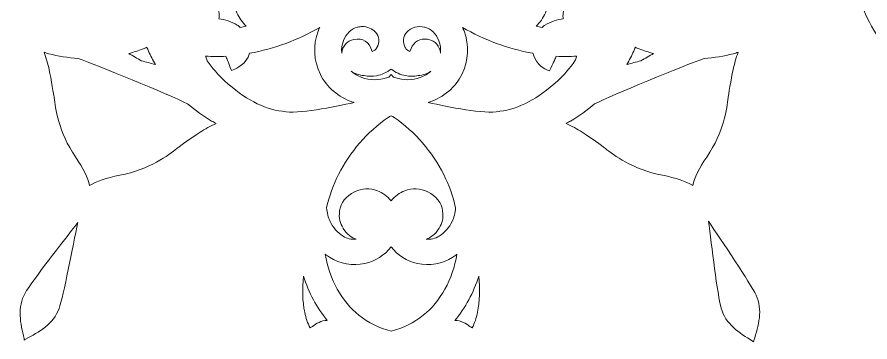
# Model space of a CAD drawing. Header units: millimetres. Extents: x -880 to 1612, y -870 to 417.
# Drawn here: x -60.9 to 191.6, y -157.7 to -61.4 of the extents above; entities that cross this region are included whole.
import ezdxf

# ---------------------------------------------------------------- set-up
doc = ezdxf.new("R2010")
doc.units = ezdxf.units.MM
doc.header["$MEASUREMENT"] = 0
doc.layers.add('Layer 5', color=7, linetype='Continuous')

msp = doc.modelspace()

# ---------------------------------------------------------------- linework, layer by layer
at = {"layer": 'Layer 5', "lineweight": 0}
for points, knots in [([(210.98, -34.91), (214.33, -36.01), (217.53, -37.53), (220.5, -39.44), (221.44, -40.52), (222.16, -41.75), (222.6, -43), (222.6, -43), (222.6, -43.01), (222.6, -43.01), (223.25, -44.85), (223.38, -46.9), (222.97, -48.77), (222.67, -50.06), (221.91, -51.28), (220.88, -52.16), (221.51, -50.86), (221.76, -49.2), (221.33, -47.25), (221.33, -47.25), (221.3, -47.1), (221.3, -47.1), (220.83, -45.39), (220.23, -44.19), (218.4, -42.78), (216.51, -41.32), (213.91, -41), (211.25, -41.89), (211.25, -41.89), (211.21, -41.91), (211.21, -41.91), (209.02, -42.68), (207.22, -44.33), (206.25, -46.45), (205.58, -47.95), (205.33, -49.66), (205.51, -51.45), (203.72, -51.27), (202, -51.53), (200.48, -52.21), (198.38, -53.16), (196.73, -54.97), (195.96, -57.16), (195.96, -57.16), (195.94, -57.2), (195.94, -57.2), (195.06, -59.85), (195.38, -62.46), (196.84, -64.35), (198.25, -66.18), (199.44, -66.78), (201.18, -67.25), (201.18, -67.25), (201.33, -67.28), (201.33, -67.28), (203.26, -67.7), (204.92, -67.45), (206.21, -66.82), (205.34, -67.85), (204.12, -68.61), (202.84, -68.91), (200.95, -69.32), (198.9, -69.19), (197.04, -68.53), (195.8, -68.1), (194.58, -67.38), (193.49, -66.44), (191.59, -63.47), (190.06, -60.27), (188.96, -56.91), (186.61, -49.79), (186.06, -42.08), (187.37, -34.61), (187.48, -34.29), (187.58, -33.96), (187.68, -33.62), (188.01, -33.53), (188.34, -33.42), (188.67, -33.32), (196.14, -32), (203.85, -32.55), (210.98, -34.91)], [0, 0, 0, 0, 1, 1, 1, 2, 2, 2, 3, 3, 3, 4, 4, 4, 5, 5, 5, 6, 6, 6, 7, 7, 7, 8, 8, 8, 9, 9, 9, 10, 10, 10, 11, 11, 11, 12, 12, 12, 13, 13, 13, 14, 14, 14, 15, 15, 15, 16, 16, 16, 17, 17, 17, 18, 18, 18, 19, 19, 19, 20, 20, 20, 21, 21, 21, 22, 22, 22, 23, 23, 23, 24, 24, 24, 25, 25, 25, 26, 26, 26, 27, 27, 27, 27]), ([(4.19, -60.2), (4.86, -61.68), (5.79, -63.03), (6.95, -64.18), (6.37, -64.29), (5.78, -64.4), (5.2, -64.49), (4.93, -64.24), (4.63, -64.02), (4.33, -63.84), (2.54, -62.77), (0.71, -62.15), (-1.11, -62), (-1, -61.42), (-0.98, -60.85), (-1.06, -60.3), (-1.38, -58.1), (-3.01, -57.09), (-3.55, -56.75), (-4.57, -56.14), (-5.77, -55.99), (-6.94, -56.34), (-7.63, -56.55), (-8.32, -56.94), (-8.94, -57.49), (-8.97, -57.48), (-8.99, -57.47), (-9.01, -57.47), (-8.39, -53.07), (-6.47, -48.9), (-3.53, -45.64), (-2.92, -44.96), (1.63, -41.06), (4.05, -40.09), (6.86, -38.97), (9.91, -38.68), (12.66, -39.29), (15.5, -39.89), (18.13, -41.4), (20.09, -43.55), (21.06, -44.61), (21.86, -45.82), (22.47, -47.14), (22.97, -48.24), (23.23, -49.52), (23.2, -50.77), (23.19, -51.54), (23.06, -52.31), (22.83, -53.07), (22.6, -51.84), (22.16, -50.75), (21.73, -50.02), (19.98, -47.12), (15.68, -44.65), (11.49, -45.52), (8.41, -46.17), (5.81, -48.16), (4.35, -50.99), (2.9, -53.86), (2.84, -57.31), (4.19, -60.2)], [0, 0, 0, 0, 1, 1, 1, 2, 2, 2, 3, 3, 3, 4, 4, 4, 5, 5, 5, 6, 6, 6, 7, 7, 7, 8, 8, 8, 9, 9, 9, 10, 10, 10, 11, 11, 11, 12, 12, 12, 13, 13, 13, 14, 14, 14, 15, 15, 15, 16, 16, 16, 17, 17, 17, 18, 18, 18, 19, 19, 19, 20, 20, 20, 20]), ([(100.86, -61.99), (99.04, -62.15), (97.22, -62.76), (95.43, -63.83), (95.12, -64.02), (94.82, -64.24), (94.55, -64.49), (93.96, -64.4), (93.38, -64.29), (92.8, -64.18), (93.95, -63.03), (94.89, -61.69), (95.55, -60.22), (96.91, -57.31), (96.85, -53.85), (95.39, -50.96), (93.94, -48.15), (91.34, -46.17), (88.25, -45.52), (84.07, -44.65), (79.76, -47.12), (78.02, -50.03), (77.58, -50.75), (77.15, -51.84), (76.92, -53.06), (76.69, -52.3), (76.56, -51.52), (76.55, -50.74), (76.52, -49.52), (76.78, -48.24), (77.27, -47.16), (77.89, -45.82), (78.69, -44.6), (79.67, -43.54), (81.62, -41.4), (84.26, -39.89), (87.11, -39.28), (89.94, -38.66), (92.96, -38.94), (95.6, -40.06), (97.37, -40.82), (102.67, -45), (103.28, -45.65), (106.21, -48.9), (108.14, -53.07), (108.76, -57.47), (108.73, -57.47), (108.71, -57.48), (108.69, -57.49), (108.06, -56.94), (107.38, -56.55), (106.68, -56.34), (105.51, -55.99), (104.31, -56.14), (103.3, -56.75), (103.3, -56.75), (103.26, -56.77), (103.26, -56.77), (101.84, -57.65), (101.02, -58.84), (100.81, -60.3), (100.73, -60.85), (100.75, -61.42), (100.86, -61.99)], [0, 0, 0, 0, 1, 1, 1, 2, 2, 2, 3, 3, 3, 4, 4, 4, 5, 5, 5, 6, 6, 6, 7, 7, 7, 8, 8, 8, 9, 9, 9, 10, 10, 10, 11, 11, 11, 12, 12, 12, 13, 13, 13, 14, 14, 14, 15, 15, 15, 16, 16, 16, 17, 17, 17, 18, 18, 18, 19, 19, 19, 20, 20, 20, 21, 21, 21, 21]), ([(17.89, -89.41), (17.89, -89.41), (17.7, -89.38), (17.7, -89.38), (11.94, -88.61), (6.49, -85.72), (0.55, -80.3), (-1.35, -78.57), (-3.07, -76.58), (-4.56, -74.38), (-4.76, -73.98), (-4.91, -73.6), (-4.99, -73.25), (-4.99, -73.25), (-5.02, -73.15), (-5.02, -73.15), (-5.03, -73.11), (-5.04, -73.06), (-5.05, -73.02), (-3.03, -73.17), (-1.02, -73.18), (0.95, -73.07), (1.17, -73.67), (1.56, -74.68), (2.26, -76.38), (2.26, -76.38), (2.65, -77.32), (2.65, -77.32), (2.65, -77.32), (3.58, -76.92), (3.58, -76.92), (3.73, -76.85), (7.09, -75.39), (7.94, -72.17), (15.33, -70.82), (22.3, -68.25), (28.73, -64.51), (28.56, -64.86), (28.41, -65.22), (28.26, -65.59), (26.69, -69.7), (26.94, -74.5), (28.93, -78.42), (30.77, -82.2), (34.28, -85.2), (38.56, -86.65), (38.67, -86.69), (38.79, -86.72), (38.9, -86.76), (32.99, -88.14), (22.15, -90.21), (17.89, -89.41)], [0, 0, 0, 0, 1, 1, 1, 2, 2, 2, 3, 3, 3, 4, 4, 4, 5, 5, 5, 6, 6, 6, 7, 7, 7, 8, 8, 8, 9, 9, 9, 10, 10, 10, 11, 11, 11, 12, 12, 12, 13, 13, 13, 14, 14, 14, 15, 15, 15, 16, 16, 16, 17, 17, 17, 17]), ([(35.75, -68.47), (35.75, -68.47), (35.79, -68.38), (35.79, -68.38), (36.5, -66.38), (38.09, -64.87), (39.95, -64.44), (39.95, -64.44), (40, -64.42), (40, -64.42), (40.44, -64.31), (40.88, -64.26), (41.32, -64.26), (42.81, -64.26), (44.3, -64.86), (45.28, -65.91), (46.37, -67.06), (46.55, -69.1), (45.68, -70.48), (45.68, -70.48), (45.63, -70.57), (45.63, -70.57), (45.34, -71.07), (44.85, -71.46), (44.28, -71.65), (43.44, -68.82), (41.46, -67.52), (38.83, -68.08), (36.84, -68.5), (35.45, -70.1), (35.26, -72.1), (35.14, -70.87), (35.3, -69.62), (35.75, -68.47)], [0, 0, 0, 0, 1, 1, 1, 2, 2, 2, 3, 3, 3, 4, 4, 4, 5, 5, 5, 6, 6, 6, 7, 7, 7, 8, 8, 8, 9, 9, 9, 10, 10, 10, 11, 11, 11, 11]), ([(60.91, -68.08), (60.51, -67.99), (60.13, -67.95), (59.76, -67.95), (57.71, -67.95), (56.18, -69.25), (55.46, -71.66), (54.91, -71.47), (54.41, -71.07), (54.11, -70.56), (54.11, -70.56), (54.06, -70.47), (54.06, -70.47), (53.2, -69.1), (53.38, -67.05), (54.48, -65.9), (55.75, -64.54), (57.86, -63.95), (59.75, -64.43), (59.75, -64.43), (59.81, -64.44), (59.81, -64.44), (61.65, -64.87), (63.24, -66.38), (63.96, -68.39), (63.96, -68.39), (64, -68.48), (64, -68.48), (64.44, -69.62), (64.61, -70.87), (64.49, -72.1), (64.29, -70.1), (62.91, -68.5), (60.91, -68.08)], [0, 0, 0, 0, 1, 1, 1, 2, 2, 2, 3, 3, 3, 4, 4, 4, 5, 5, 5, 6, 6, 6, 7, 7, 7, 8, 8, 8, 9, 9, 9, 10, 10, 10, 11, 11, 11, 11]), ([(99.2, -80.3), (93.26, -85.72), (87.81, -88.61), (82.02, -89.38), (82.02, -89.38), (81.86, -89.41), (81.86, -89.41), (77.59, -90.21), (66.75, -88.14), (60.85, -86.76), (60.95, -86.73), (61.06, -86.69), (61.17, -86.65), (65.46, -85.2), (68.98, -82.2), (70.81, -78.43), (72.8, -74.5), (73.05, -69.69), (71.47, -65.56), (71.33, -65.2), (71.18, -64.85), (71.02, -64.51), (77.45, -68.26), (84.43, -70.83), (91.83, -72.18), (92.87, -75.85), (95.8, -77), (95.93, -77.05), (95.93, -77.05), (96.8, -77.38), (96.8, -77.38), (96.8, -77.38), (97.19, -76.54), (97.19, -76.54), (98.04, -74.73), (98.51, -73.69), (98.77, -73.07), (100.74, -73.18), (102.76, -73.17), (104.8, -73.02), (104.79, -73.07), (104.77, -73.11), (104.76, -73.16), (104.76, -73.16), (104.74, -73.27), (104.74, -73.27), (104.65, -73.61), (104.51, -73.98), (104.31, -74.38), (102.82, -76.58), (101.1, -78.57), (99.2, -80.3)], [0, 0, 0, 0, 1, 1, 1, 2, 2, 2, 3, 3, 3, 4, 4, 4, 5, 5, 5, 6, 6, 6, 7, 7, 7, 8, 8, 8, 9, 9, 9, 10, 10, 10, 11, 11, 11, 12, 12, 12, 13, 13, 13, 14, 14, 14, 15, 15, 15, 16, 16, 16, 17, 17, 17, 17]), ([(-19.93, -75.53), (-21.31, -75.13), (-22.7, -74.75), (-24.1, -74.41), (-25.33, -73.66), (-26.58, -72.94), (-27.84, -72.25), (-26.38, -71.86), (-24.96, -71.39), (-23.57, -70.85), (-23.57, -70.85), (-23.57, -70.85), (-23.57, -70.85), (-23.2, -70.71), (-22.82, -70.56), (-22.44, -70.39), (-22.28, -70.78), (-22.12, -71.16), (-21.96, -71.52), (-21.36, -72.88), (-20.68, -74.22), (-19.93, -75.53)], [0, 0, 0, 0, 1, 1, 1, 2, 2, 2, 3, 3, 3, 4, 4, 4, 5, 5, 5, 6, 6, 6, 7, 7, 7, 7]), ([(127.59, -72.25), (126.33, -72.94), (125.08, -73.66), (123.85, -74.41), (122.45, -74.75), (121.05, -75.13), (119.68, -75.53), (120.43, -74.22), (121.11, -72.88), (121.71, -71.52), (121.87, -71.16), (122.03, -70.78), (122.19, -70.39), (122.57, -70.56), (122.95, -70.71), (123.32, -70.86), (124.7, -71.39), (126.13, -71.86), (127.59, -72.25)], [0, 0, 0, 0, 1, 1, 1, 2, 2, 2, 3, 3, 3, 4, 4, 4, 5, 5, 5, 6, 6, 6, 6]), ([(-6.71, -95.57), (-8.84, -96.92), (-12.88, -99.87), (-13.36, -100.22), (-13.36, -100.22), (-13.56, -100.38), (-13.56, -100.38), (-15.96, -102.26), (-21.58, -106.66), (-30.49, -108.34), (-34.48, -109.09), (-37.38, -110.08), (-39.42, -111.4), (-39.94, -109.02), (-41.29, -106.27), (-43.58, -102.91), (-43.58, -102.91), (-43.58, -102.91), (-43.58, -102.91), (-48.69, -95.43), (-49.55, -88.34), (-49.92, -85.31), (-49.92, -85.31), (-49.95, -85.03), (-49.95, -85.03), (-49.96, -84.98), (-50.79, -79.66), (-51.36, -77.07), (-51.76, -75.31), (-52.27, -73.57), (-52.89, -71.88), (-52.41, -72.03), (-51.93, -72.17), (-51.45, -72.3), (-48.73, -73.04), (-45.82, -73.51), (-42.8, -73.71), (-37.43, -75.58), (-16.28, -84.28), (-10.39, -87.13), (-8.11, -89.13), (-5.72, -90.85), (-3.28, -92.25), (-2.85, -92.5), (-2.41, -92.74), (-1.96, -92.98), (-3.6, -93.73), (-5.19, -94.6), (-6.71, -95.57)], [0, 0, 0, 0, 1, 1, 1, 2, 2, 2, 3, 3, 3, 4, 4, 4, 5, 5, 5, 6, 6, 6, 7, 7, 7, 8, 8, 8, 9, 9, 9, 10, 10, 10, 11, 11, 11, 12, 12, 12, 13, 13, 13, 14, 14, 14, 15, 15, 15, 16, 16, 16, 16]), ([(151.11, -77.07), (150.53, -79.67), (149.71, -84.98), (149.7, -85.06), (149.7, -85.06), (149.66, -85.32), (149.66, -85.32), (149.3, -88.35), (148.44, -95.43), (143.32, -102.92), (141.04, -106.27), (139.68, -109.02), (139.17, -111.39), (137.12, -110.08), (134.22, -109.09), (130.23, -108.34), (121.32, -106.66), (115.71, -102.26), (113.3, -100.37), (113.3, -100.37), (113.08, -100.2), (113.08, -100.2), (112.62, -99.87), (108.59, -96.92), (106.45, -95.56), (104.93, -94.6), (103.34, -93.73), (101.71, -92.98), (102.15, -92.74), (102.59, -92.5), (103.02, -92.25), (105.46, -90.85), (107.86, -89.13), (110.14, -87.14), (115.09, -84.74), (136.48, -75.81), (142.54, -73.71), (145.56, -73.51), (148.47, -73.04), (151.19, -72.3), (151.67, -72.17), (152.15, -72.03), (152.63, -71.88), (152.01, -73.57), (151.5, -75.31), (151.11, -77.07)], [0, 0, 0, 0, 1, 1, 1, 2, 2, 2, 3, 3, 3, 4, 4, 4, 5, 5, 5, 6, 6, 6, 7, 7, 7, 8, 8, 8, 9, 9, 9, 10, 10, 10, 11, 11, 11, 12, 12, 12, 13, 13, 13, 14, 14, 14, 15, 15, 15, 15]), ([(50.97, -79.4), (50.97, -79.4), (50.6, -79.28), (50.6, -79.28), (50.6, -79.28), (49.88, -78.44), (49.88, -78.44), (49.88, -78.44), (49.15, -79.28), (49.15, -79.28), (49.15, -79.28), (48.77, -79.4), (48.77, -79.4), (46.2, -80.26), (43.52, -80.23), (41.23, -79.33), (40.01, -78.86), (38.94, -78.24), (38.07, -77.5), (39.07, -78.16), (40.35, -78.64), (41.91, -78.8), (43.12, -79.03), (44.38, -79.04), (45.56, -78.82), (47.1, -78.54), (48.6, -77.85), (49.87, -76.85), (51.14, -77.85), (52.63, -78.54), (54.16, -78.81), (55.35, -79.04), (56.62, -79.03), (57.84, -78.8), (59.39, -78.64), (60.66, -78.17), (61.67, -77.51), (60.79, -78.25), (59.72, -78.87), (58.49, -79.34), (56.22, -80.23), (53.55, -80.26), (50.97, -79.4)], [0, 0, 0, 0, 1, 1, 1, 2, 2, 2, 3, 3, 3, 4, 4, 4, 5, 5, 5, 6, 6, 6, 7, 7, 7, 8, 8, 8, 9, 9, 9, 10, 10, 10, 11, 11, 11, 12, 12, 12, 13, 13, 13, 14, 14, 14, 14]), ([(65.13, -118.9), (64.82, -116.54), (63.21, -114.47), (60.7, -113.22), (60.7, -113.22), (60.65, -113.2), (60.65, -113.2), (58.57, -112.2), (56.12, -112.09), (53.94, -112.91), (52.4, -113.49), (51.01, -114.52), (49.87, -115.92), (48.74, -114.53), (47.34, -113.49), (45.79, -112.9), (43.62, -112.09), (41.18, -112.2), (39.09, -113.2), (39.09, -113.2), (39.04, -113.22), (39.04, -113.22), (36.54, -114.47), (34.93, -116.54), (34.62, -118.91), (34.32, -121.2), (34.75, -122.46), (35.65, -124.03), (35.65, -124.03), (35.72, -124.15), (35.72, -124.15), (36.8, -125.82), (38.14, -126.81), (39.5, -127.29), (38.16, -127.39), (36.76, -127.07), (35.64, -126.38), (34.02, -125.33), (32.66, -123.78), (31.81, -122.01), (31.23, -120.83), (30.88, -119.45), (30.78, -118.02), (31.53, -114.57), (32.72, -111.23), (34.31, -108.08), (37.69, -101.38), (42.75, -95.54), (48.96, -91.19), (49.27, -91.03), (49.57, -90.87), (49.87, -90.71), (50.18, -90.87), (50.48, -91.03), (50.79, -91.19), (57, -95.54), (62.06, -101.38), (65.44, -108.09), (67.03, -111.23), (68.21, -114.57), (68.97, -118.02), (68.87, -119.45), (68.51, -120.83), (67.93, -122.03), (67.93, -122.03), (67.93, -122.03), (67.93, -122.03), (67.09, -123.79), (65.73, -125.33), (64.12, -126.37), (62.99, -127.07), (61.59, -127.39), (60.24, -127.28), (61.6, -126.81), (62.96, -125.81), (64.03, -124.13), (64.03, -124.13), (64.11, -124.01), (64.11, -124.01), (65, -122.46), (65.42, -121.19), (65.13, -118.9)], [0, 0, 0, 0, 1, 1, 1, 2, 2, 2, 3, 3, 3, 4, 4, 4, 5, 5, 5, 6, 6, 6, 7, 7, 7, 8, 8, 8, 9, 9, 9, 10, 10, 10, 11, 11, 11, 12, 12, 12, 13, 13, 13, 14, 14, 14, 15, 15, 15, 16, 16, 16, 17, 17, 17, 18, 18, 18, 19, 19, 19, 20, 20, 20, 21, 21, 21, 22, 22, 22, 23, 23, 23, 24, 24, 24, 25, 25, 25, 26, 26, 26, 27, 27, 27, 27]), ([(-48.45, -147.82), (-50.06, -152.39), (-54.36, -154.82), (-58.43, -156.91), (-58.57, -156.98), (-58.68, -157.07), (-58.78, -157.17), (-58.77, -157.03), (-58.77, -156.89), (-58.81, -156.74), (-59.9, -152.29), (-60.89, -147.46), (-58.5, -143.24), (-56.54, -139.78), (-47.18, -127.93), (-42.92, -122.37), (-44.32, -129.23), (-47.13, -144.07), (-48.45, -147.82)], [0, 0, 0, 0, 1, 1, 1, 2, 2, 2, 3, 3, 3, 4, 4, 4, 5, 5, 5, 6, 6, 6, 6]), ([(157.92, -143.81), (160, -148.18), (158.69, -152.93), (157.28, -157.29), (157.24, -157.44), (157.22, -157.59), (157.22, -157.72), (157.13, -157.62), (157.02, -157.52), (156.89, -157.44), (152.97, -155.07), (148.86, -152.35), (147.57, -147.68), (146.51, -143.85), (144.75, -128.85), (143.83, -121.9), (147.69, -127.75), (156.2, -140.22), (157.92, -143.81)], [0, 0, 0, 0, 1, 1, 1, 2, 2, 2, 3, 3, 3, 4, 4, 4, 5, 5, 5, 6, 6, 6, 6]), ([(59.37, -149.81), (56.66, -151.99), (53.38, -153.61), (49.87, -154.49), (46.36, -153.61), (43.08, -151.99), (40.35, -149.79), (35.26, -145.77), (31.66, -139.23), (30.37, -131.72), (30.79, -132.05), (31.21, -132.36), (31.66, -132.64), (34.73, -134.6), (38.53, -135.27), (42.09, -134.47), (45.16, -133.79), (47.93, -132.03), (49.87, -129.58), (51.81, -132.03), (54.58, -133.78), (57.65, -134.47), (61.21, -135.26), (65.03, -134.6), (68.12, -132.62), (68.55, -132.34), (68.97, -132.04), (69.37, -131.73), (68.08, -139.24), (64.48, -145.77), (59.37, -149.81)], [0, 0, 0, 0, 1, 1, 1, 2, 2, 2, 3, 3, 3, 4, 4, 4, 5, 5, 5, 6, 6, 6, 7, 7, 7, 8, 8, 8, 9, 9, 9, 10, 10, 10, 10]), ([(30.97, -151.33), (29.22, -151.33), (27.66, -152.31), (26.56, -153.12), (26.32, -153.29), (26.09, -153.45), (25.86, -153.58), (25.16, -152.14), (24.63, -150.58), (24.29, -148.93), (23.63, -145.67), (23.51, -142.12), (23.93, -138.18), (25.47, -143.14), (27.89, -147.65), (30.98, -151.33), (30.97, -151.33), (30.97, -151.33), (30.97, -151.33)], [0, 0, 0, 0, 1, 1, 1, 2, 2, 2, 3, 3, 3, 4, 4, 4, 5, 5, 5, 6, 6, 6, 6]), ([(75.82, -138.18), (76.24, -142.12), (76.12, -145.67), (75.46, -148.92), (75.11, -150.57), (74.59, -152.14), (73.89, -153.58), (73.65, -153.45), (73.42, -153.29), (73.19, -153.12), (72.08, -152.31), (70.52, -151.33), (68.78, -151.33), (68.77, -151.33), (68.77, -151.33), (68.77, -151.33), (71.85, -147.65), (74.28, -143.14), (75.82, -138.18)], [0, 0, 0, 0, 1, 1, 1, 2, 2, 2, 3, 3, 3, 4, 4, 4, 5, 5, 5, 6, 6, 6, 6])]:
    msp.add_open_spline(points, degree=3, knots=knots, dxfattribs=at)

doc.saveas('drawing.dxf')
